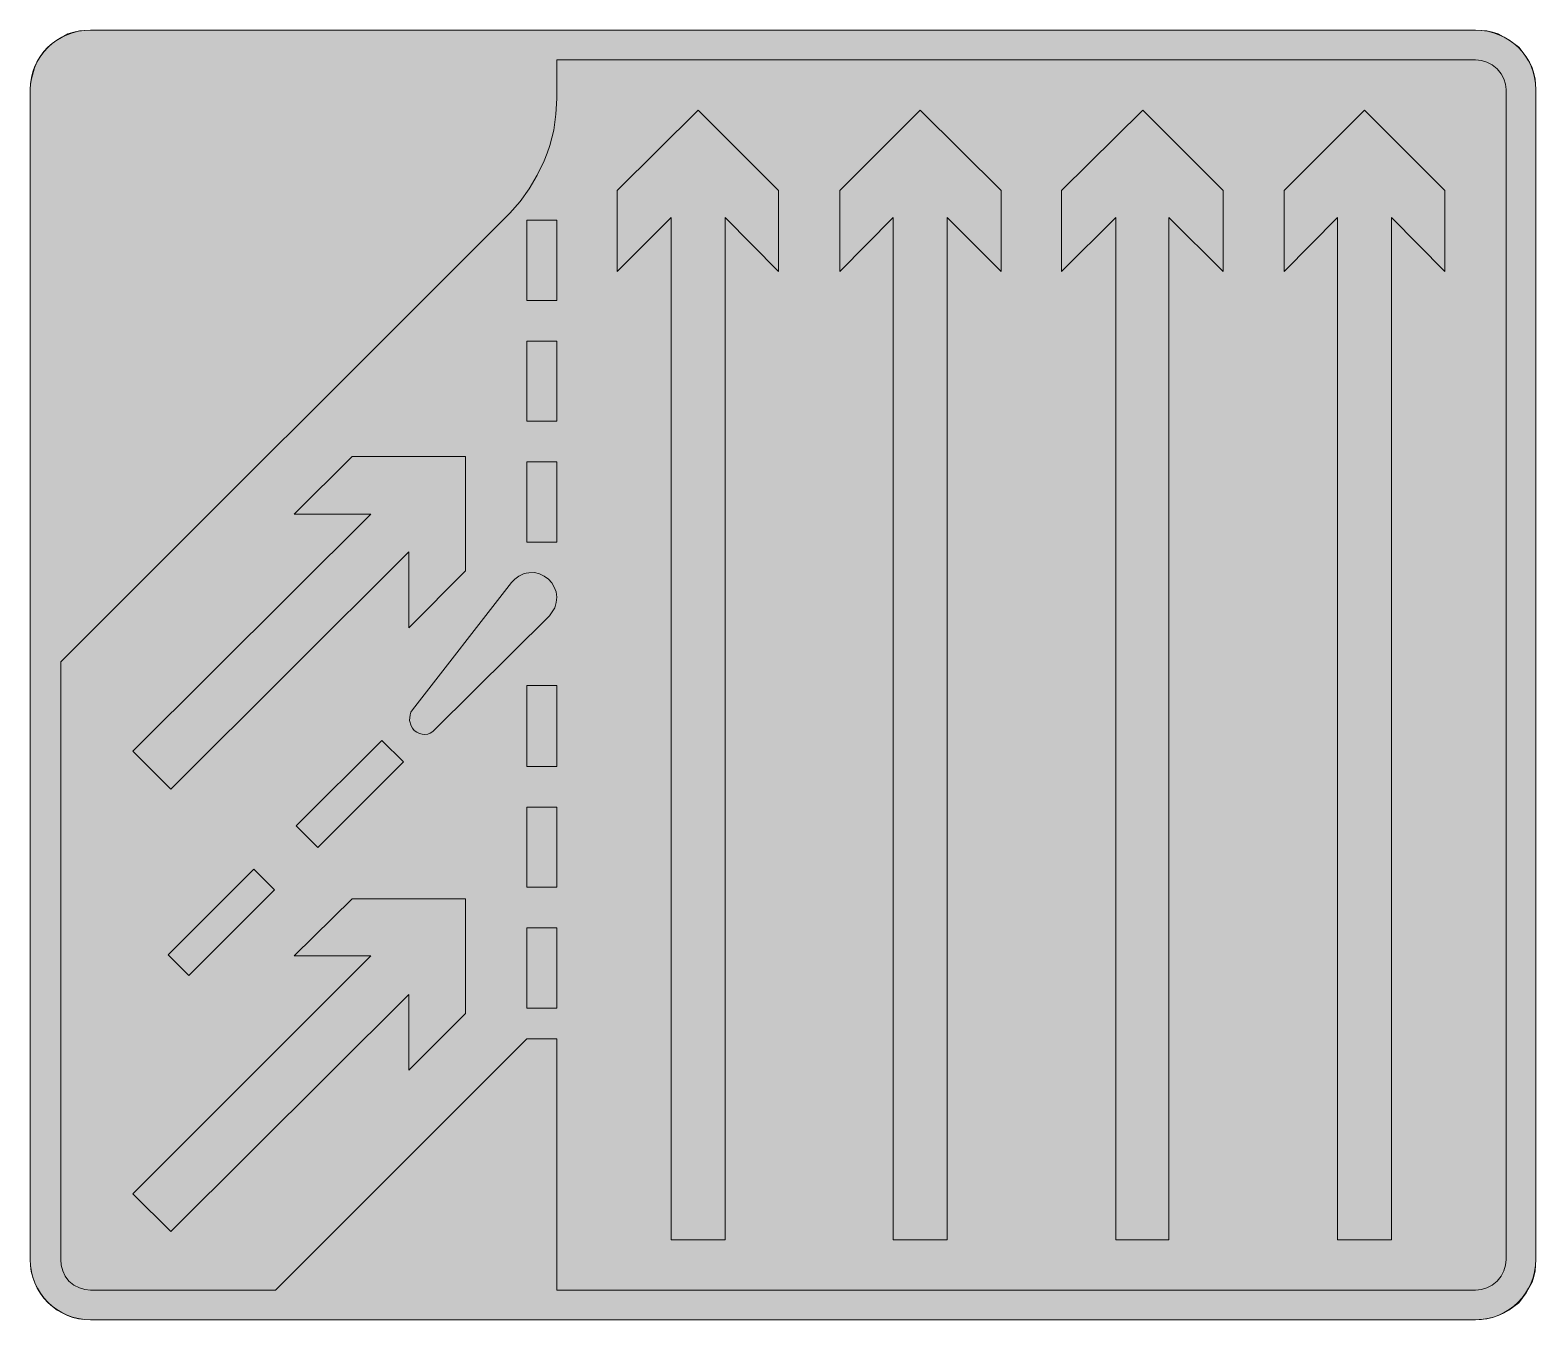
# Model space of a CAD drawing. Header units: metres. Extents: x 134 to 435, y 7 to 265.
import ezdxf

# ---------------------------------------------------------------- set-up
doc = ezdxf.new("R2010")
doc.units = ezdxf.units.M
for name, color, linetype, true_color in [('FILL_LIME_00FF00', 7, 'Continuous', 0x00ff00), ('FILL_WHITE_FFFFFF', 7, 'Continuous', 0xffffff), ('STROKE_LIME_00FF00', 7, 'Continuous', 0x00ff00)]:
    doc.layers.add(name, color=color, linetype=linetype, true_color=true_color)

msp = doc.modelspace()

# ---------------------------------------------------------------- hatches: boundary and pattern name
at = {"layer": 'FILL_LIME_00FF00', "true_color": 0x00ff00}
h = msp.add_hatch(color=7, dxfattribs=at)
h.dxf.hatch_style = 1
h.paths.add_polyline_path([(239.34, 63.36), (233.4, 63.36), (183.18, 13.14), (146.28, 13.14), (145.17, 13.24), (144.05, 13.57), (142.96, 14.13), (141.96, 14.94), (141.25, 15.94), (140.75, 17.03), (140.44, 18.15), (140.34, 19.26), (140.34, 138.6), (229.98, 228.24), (232.04, 230.53), (233.87, 233.06), (235.47, 235.78), (236.82, 238.68), (237.45, 240.18), (237.97, 241.71), (238.76, 244.82), (239.2, 247.97), (239.34, 251.1), (239.34, 258.84), (422.76, 258.84), (423.94, 258.74), (425.06, 258.41), (426.1, 257.85), (427.08, 257.04), (427.89, 256.06), (428.45, 255.04), (428.78, 253.98), (428.88, 252.9), (428.88, 19.26), (428.78, 18.15), (428.45, 17.03), (427.89, 15.94), (427.08, 14.94), (426.1, 14.13), (425.06, 13.57), (423.94, 13.24), (422.76, 13.14), (239.34, 13.14), (239.34, 63.36)])
at = {"layer": 'FILL_WHITE_FFFFFF', "true_color": 0xffffff}
h = msp.add_hatch(color=7, dxfattribs=at)
h.dxf.hatch_style = 1
h.paths.add_polyline_path([(145.07, 7.26), (143.9, 7.43), (142.75, 7.71), (141.65, 8.1), (140.59, 8.59), (139.6, 9.17), (138.67, 9.85), (137.82, 10.62), (136.99, 11.53), (136.27, 12.5), (135.65, 13.53), (135.14, 14.6), (134.74, 15.72), (134.45, 16.87), (134.28, 18.05), (134.22, 19.26), (134.22, 252.9), (134.28, 253.98), (134.47, 255.06), (135.12, 257.22), (135.59, 258.37), (136.2, 259.43), (136.94, 260.41), (137.82, 261.36), (138.69, 262.14), (139.67, 262.85), (141.78, 264.06), (142.96, 264.4), (144.1, 264.62), (146.28, 264.78), (422.76, 264.78), (425.01, 264.62), (426.15, 264.4), (427.26, 264.06), (429.4, 262.85), (431.4, 261.36), (432.89, 259.43), (433.53, 258.37), (434.1, 257.22), (434.44, 256.14), (434.66, 255.06), (434.82, 252.9), (434.82, 19.26), (434.66, 17.01), (434.44, 15.87), (434.1, 14.76), (432.89, 12.62), (431.4, 10.62), (429.4, 9.16), (428.34, 8.57), (427.26, 8.1), (426.15, 7.66), (425.01, 7.38), (422.76, 7.2), (146.28, 7.2), (145.07, 7.26)])
h = msp.add_hatch(color=7, dxfattribs=at)
h.dxf.hatch_style = 1
h.paths.add_polyline_path([(267.6, 248.76), (283.62, 232.74), (283.62, 216.54), (273, 227.34), (273, 23.22), (262.2, 23.22), (262.2, 227.34), (251.4, 216.54), (251.4, 232.74), (267.6, 248.76)])
h = msp.add_hatch(color=7, dxfattribs=at)
h.dxf.hatch_style = 1
h.paths.add_polyline_path([(311.88, 248.76), (328.08, 232.74), (328.08, 216.54), (317.28, 227.34), (317.28, 23.22), (306.48, 23.22), (306.48, 227.34), (295.86, 216.54), (295.86, 232.74), (311.88, 248.76)])
h = msp.add_hatch(color=7, dxfattribs=at)
h.dxf.hatch_style = 1
h.paths.add_polyline_path([(356.34, 248.76), (372.36, 232.74), (372.36, 216.54), (361.56, 227.34), (361.56, 23.22), (350.94, 23.22), (350.94, 227.34), (340.14, 216.54), (340.14, 232.74), (356.34, 248.76)])
h = msp.add_hatch(color=7, dxfattribs=at)
h.dxf.hatch_style = 1
h.paths.add_polyline_path([(400.62, 248.76), (416.64, 232.74), (416.64, 216.54), (406.02, 227.34), (406.02, 23.22), (395.22, 23.22), (395.22, 227.34), (384.6, 216.54), (384.6, 232.74), (400.62, 248.76)])
h = msp.add_hatch(color=7, dxfattribs=at)
h.dxf.hatch_style = 1
h.paths.add_polyline_path([(239.34, 226.8), (239.34, 210.78), (233.4, 210.78), (233.4, 226.8), (239.34, 226.8)])
h = msp.add_hatch(color=7, dxfattribs=at)
h.dxf.hatch_style = 1
h.paths.add_polyline_path([(239.34, 202.68), (239.34, 186.66), (233.4, 186.66), (233.4, 202.68), (239.34, 202.68)])
h = msp.add_hatch(color=7, dxfattribs=at)
h.dxf.hatch_style = 1
h.paths.add_polyline_path([(154.74, 120.78), (202.26, 168.12), (186.96, 168.12), (198.48, 179.64), (221.16, 179.64), (221.16, 156.78), (209.82, 145.44), (209.82, 160.56), (162.3, 113.22), (154.74, 120.78)])
h = msp.add_hatch(color=7, dxfattribs=at)
h.dxf.hatch_style = 1
h.paths.add_polyline_path([(239.34, 178.56), (239.34, 162.54), (233.4, 162.54), (233.4, 178.56), (239.34, 178.56)])
h = msp.add_hatch(color=7, dxfattribs=at)
h.dxf.hatch_style = 1
h.paths.add_polyline_path([(230.34, 154.44), (230.99, 155.14), (231.78, 155.7), (232.7, 156.2), (233.22, 156.36), (233.76, 156.42), (234.91, 156.43), (235.94, 156.2), (236.87, 155.76), (237.72, 155.16), (238.35, 154.42), (238.87, 153.56), (239.21, 152.6), (239.34, 151.56), (239.23, 150.48), (238.98, 149.4), (237.9, 147.78), (215.04, 125.1), (214.6, 124.69), (214.11, 124.39), (213.59, 124.2), (213.04, 124.13), (212.48, 124.17), (211.93, 124.32), (211.4, 124.57), (210.9, 124.92), (210.54, 125.36), (210.26, 125.85), (209.98, 126.92), (210.06, 128.03), (210.25, 128.56), (210.54, 129.06), (230.34, 154.44)])
h = msp.add_hatch(color=7, dxfattribs=at)
h.dxf.hatch_style = 1
h.paths.add_polyline_path([(239.34, 133.92), (239.34, 117.72), (233.4, 117.72), (233.4, 133.92), (239.34, 133.92)])
h = msp.add_hatch(color=7, dxfattribs=at)
h.dxf.hatch_style = 1
h.paths.add_polyline_path([(204.42, 122.94), (208.74, 118.62), (191.64, 101.52), (187.32, 105.84), (204.42, 122.94)])
h = msp.add_hatch(color=7, dxfattribs=at)
h.dxf.hatch_style = 1
h.paths.add_polyline_path([(239.34, 109.62), (239.34, 93.6), (233.4, 93.6), (233.4, 109.62), (239.34, 109.62)])
h = msp.add_hatch(color=7, dxfattribs=at)
h.dxf.hatch_style = 1
h.paths.add_polyline_path([(178.86, 97.2), (183, 93.06), (165.9, 75.96), (161.76, 80.1), (178.86, 97.2)])
h = msp.add_hatch(color=7, dxfattribs=at)
h.dxf.hatch_style = 1
h.paths.add_polyline_path([(154.74, 32.4), (202.26, 79.92), (186.96, 79.92), (198.48, 91.26), (221.16, 91.26), (221.16, 68.4), (209.82, 57.06), (209.82, 72.18), (162.3, 24.84), (154.74, 32.4)])
h = msp.add_hatch(color=7, dxfattribs=at)
h.dxf.hatch_style = 1
h.paths.add_polyline_path([(239.34, 85.5), (239.34, 69.48), (233.4, 69.48), (233.4, 85.5), (239.34, 85.5)])

# ---------------------------------------------------------------- linework, layer by layer
at = {"layer": 'FILL_LIME_00FF00', "lineweight": 0, "true_color": 0x00ff00}
msp.add_lwpolyline([(239.34, 63.36), (233.4, 63.36), (183.18, 13.14), (146.28, 13.14), (145.17, 13.24), (144.05, 13.57), (142.96, 14.13), (141.96, 14.94), (141.25, 15.94), (140.75, 17.03), (140.44, 18.15), (140.34, 19.26), (140.34, 138.6), (229.98, 228.24), (232.04, 230.53), (233.87, 233.06), (235.47, 235.78), (236.82, 238.68), (237.45, 240.18), (237.97, 241.71), (238.76, 244.82), (239.2, 247.97), (239.34, 251.1), (239.34, 258.84), (422.76, 258.84), (423.94, 258.74), (425.06, 258.41), (426.1, 257.85), (427.08, 257.04), (427.89, 256.06), (428.45, 255.04), (428.78, 253.98), (428.88, 252.9), (428.88, 19.26), (428.78, 18.15), (428.45, 17.03), (427.89, 15.94), (427.08, 14.94), (426.1, 14.13), (425.06, 13.57), (423.94, 13.24), (422.76, 13.14), (239.34, 13.14)], close=True, dxfattribs=at)
at = {"layer": 'FILL_WHITE_FFFFFF', "lineweight": 0, "true_color": 0xffffff}
for points in [[(145.07, 7.26), (143.9, 7.43), (142.75, 7.71), (141.65, 8.1), (140.59, 8.59), (139.6, 9.17), (138.67, 9.85), (137.82, 10.62), (136.99, 11.53), (136.27, 12.5), (135.65, 13.53), (135.14, 14.6), (134.74, 15.72), (134.45, 16.87), (134.28, 18.05), (134.22, 19.26), (134.22, 252.9), (134.28, 253.98), (134.47, 255.06), (135.12, 257.22), (135.59, 258.37), (136.2, 259.43), (136.94, 260.41), (137.82, 261.36), (138.69, 262.14), (139.67, 262.85), (141.78, 264.06), (142.96, 264.4), (144.1, 264.62), (146.28, 264.78), (422.76, 264.78), (425.01, 264.62), (426.15, 264.4), (427.26, 264.06), (429.4, 262.85), (431.4, 261.36), (432.89, 259.43), (433.53, 258.37), (434.1, 257.22), (434.44, 256.14), (434.66, 255.06), (434.82, 252.9), (434.82, 19.26), (434.66, 17.01), (434.44, 15.87), (434.1, 14.76), (432.89, 12.62), (431.4, 10.62), (429.4, 9.16), (428.34, 8.57), (427.26, 8.1), (426.15, 7.66), (425.01, 7.38), (422.76, 7.2), (146.28, 7.2)], [(267.6, 248.76), (283.62, 232.74), (283.62, 216.54), (273, 227.34), (273, 23.22), (262.2, 23.22), (262.2, 227.34), (251.4, 216.54), (251.4, 232.74)], [(311.88, 248.76), (328.08, 232.74), (328.08, 216.54), (317.28, 227.34), (317.28, 23.22), (306.48, 23.22), (306.48, 227.34), (295.86, 216.54), (295.86, 232.74)], [(356.34, 248.76), (372.36, 232.74), (372.36, 216.54), (361.56, 227.34), (361.56, 23.22), (350.94, 23.22), (350.94, 227.34), (340.14, 216.54), (340.14, 232.74)], [(400.62, 248.76), (416.64, 232.74), (416.64, 216.54), (406.02, 227.34), (406.02, 23.22), (395.22, 23.22), (395.22, 227.34), (384.6, 216.54), (384.6, 232.74)], [(239.34, 226.8), (239.34, 210.78), (233.4, 210.78), (233.4, 226.8)], [(239.34, 202.68), (239.34, 186.66), (233.4, 186.66), (233.4, 202.68)], [(154.74, 120.78), (202.26, 168.12), (186.96, 168.12), (198.48, 179.64), (221.16, 179.64), (221.16, 156.78), (209.82, 145.44), (209.82, 160.56), (162.3, 113.22)], [(239.34, 178.56), (239.34, 162.54), (233.4, 162.54), (233.4, 178.56)], [(230.34, 154.44), (230.99, 155.14), (231.78, 155.7), (232.7, 156.2), (233.22, 156.36), (233.76, 156.42), (234.91, 156.43), (235.94, 156.2), (236.87, 155.76), (237.72, 155.16), (238.35, 154.42), (238.87, 153.56), (239.21, 152.6), (239.34, 151.56), (239.23, 150.48), (238.98, 149.4), (237.9, 147.78), (215.04, 125.1), (214.6, 124.69), (214.11, 124.39), (213.59, 124.2), (213.04, 124.13), (212.48, 124.17), (211.93, 124.32), (211.4, 124.57), (210.9, 124.92), (210.54, 125.36), (210.26, 125.85), (209.98, 126.92), (210.06, 128.03), (210.25, 128.56), (210.54, 129.06)], [(239.34, 133.92), (239.34, 117.72), (233.4, 117.72), (233.4, 133.92)], [(204.42, 122.94), (208.74, 118.62), (191.64, 101.52), (187.32, 105.84)], [(239.34, 109.62), (239.34, 93.6), (233.4, 93.6), (233.4, 109.62)], [(178.86, 97.2), (183, 93.06), (165.9, 75.96), (161.76, 80.1)], [(154.74, 32.4), (202.26, 79.92), (186.96, 79.92), (198.48, 91.26), (221.16, 91.26), (221.16, 68.4), (209.82, 57.06), (209.82, 72.18), (162.3, 24.84)], [(239.34, 85.5), (239.34, 69.48), (233.4, 69.48), (233.4, 85.5)]]:
    msp.add_lwpolyline(points, close=True, dxfattribs=at)
at = {"layer": 'STROKE_LIME_00FF00', "lineweight": 0, "true_color": 0x00ff00}
for points in [[(134.22, 252.9), (134.28, 254.13), (134.47, 255.32), (134.76, 256.47), (135.17, 257.57), (135.68, 258.61), (136.28, 259.59), (136.97, 260.5), (137.75, 261.34), (138.61, 262.1), (139.54, 262.78), (140.53, 263.37), (141.59, 263.86), (142.69, 264.25), (143.85, 264.54), (145.05, 264.72), (146.28, 264.78)], [(146.28, 264.78), (422.76, 264.78)], [(422.76, 264.78), (423.99, 264.72), (425.19, 264.54), (426.35, 264.25), (427.45, 263.86), (428.51, 263.37), (429.5, 262.78), (430.43, 262.1), (431.29, 261.34), (432.07, 260.5), (432.76, 259.59), (433.36, 258.61), (433.87, 257.57), (434.28, 256.47), (434.57, 255.32), (434.76, 254.13), (434.82, 252.9)], [(134.22, 19.26), (134.22, 252.9)], [(434.82, 252.9), (434.82, 19.26)], [(146.28, 7.2), (145.05, 7.26), (143.85, 7.45), (142.69, 7.74), (141.59, 8.15), (140.53, 8.66), (139.54, 9.26), (138.61, 9.95), (137.75, 10.73), (136.97, 11.59), (136.28, 12.52), (135.68, 13.51), (135.17, 14.57), (134.76, 15.67), (134.47, 16.83), (134.28, 18.03), (134.22, 19.26)], [(434.82, 19.26), (434.76, 18.03), (434.57, 16.83), (434.28, 15.67), (433.87, 14.57), (433.36, 13.51), (432.76, 12.52), (432.07, 11.59), (431.29, 10.73), (430.43, 9.95), (429.5, 9.26), (428.51, 8.66), (427.45, 8.15), (426.35, 7.74), (425.19, 7.45), (423.99, 7.26), (422.76, 7.2)], [(422.76, 7.2), (146.28, 7.2)]]:
    msp.add_lwpolyline(points, dxfattribs=at)

doc.saveas('drawing.dxf')
